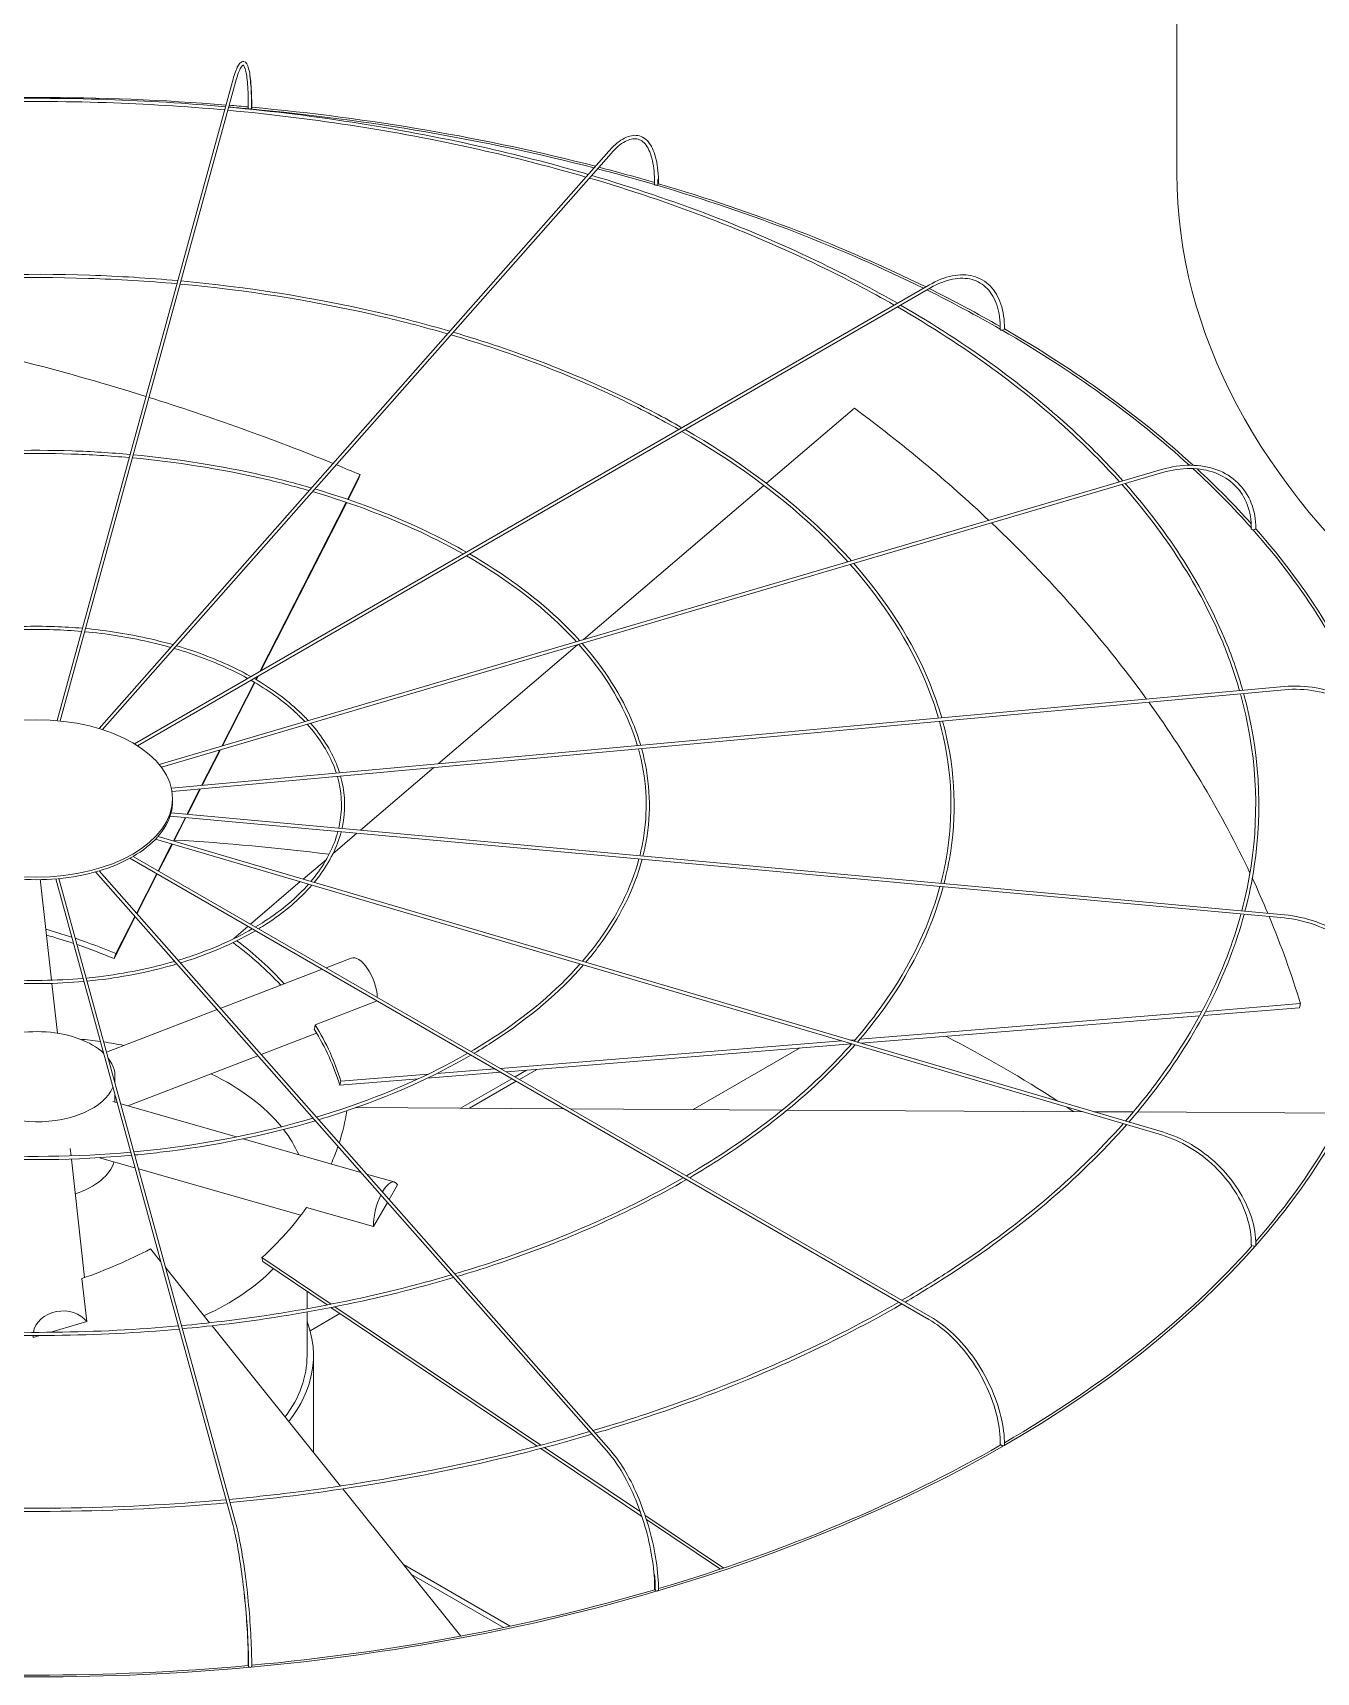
# Model space of a CAD drawing. Header units: millimetres. Extents: x -312439 to 477422, y -331570 to 212570.
# Drawn here: x 399688.5 to 399934.5, y 92155.3 to 92469.6 of the extents above; entities that cross this region are included whole.
import ezdxf

# ---------------------------------------------------------------- set-up
doc = ezdxf.new("R2010")
doc.units = ezdxf.units.MM

msp = doc.modelspace()

# ---------------------------------------------------------------- linework, layer by layer
at = {"color": 0, "linetype": 'Continuous', "lineweight": 0, "extrusion": (8.40036e-17, 0.816497, 0.57735)}
for p, q in [((399907.835, 92442.624), (399907.835, 92583.364)), ((399693.152, 92337.708), (399726.774, 92460.266)), ((399727.364, 92460.104), (399693.771, 92337.649)), ((399701.231, 92336.183), (399798.913, 92446.867)), ((399799.372, 92446.462), (399701.872, 92335.984)), ((399707.982, 92333.272), (399860.299, 92421.212)), ((399708.573, 92332.906), (399860.605, 92420.682)), ((399846.009, 92397.609), (399829.15, 92383.205)), ((399904.91, 92385.844), (399712.743, 92329.313)), ((399713.152, 92328.795), (399905.082, 92385.256)), ((399748.86, 92380.129), (399751.279, 92384.869)), ((399750.908, 92383.902), (399748.965, 92380.093)), ((399750.908, 92383.902), (399751.279, 92384.869)), ((399828.674, 92382.798), (399794.079, 92353.24)), ((399732.044, 92347.164), (399748.579, 92379.578)), ((399748.684, 92379.542), (399732.218, 92347.265)), ((399792.939, 92352.267), (399766.19, 92329.412)), ((399724.738, 92332.842), (399730.978, 92345.075)), ((399731.072, 92345.019), (399724.882, 92332.884)), ((399731.257, 92345.621), (399731.533, 92346.162)), ((399731.707, 92346.263), (399731.351, 92345.565)), ((399928.386, 92344.243), (399715.087, 92324.739)), ((399715.202, 92324.134), (399928.442, 92343.633)), ((399720.874, 92325.268), (399724.355, 92332.091)), ((399724.499, 92332.133), (399721.003, 92325.279)), ((399765.383, 92328.723), (399751.299, 92316.689)), ((399715.304, 92322.3), (399715.304, 92322.8)), ((399718.049, 92319.729), (399720.545, 92324.623)), ((399720.674, 92324.634), (399718.166, 92319.718)), ((399715.001, 92320.008), (399928.442, 92300.49)), ((399714.82, 92319.409), (399928.386, 92299.88)), ((399715.457, 92314.65), (399717.749, 92319.142)), ((399717.866, 92319.131), (399715.564, 92314.619)), ((399712.053, 92315.013), (399904.91, 92258.28)), ((399712.513, 92315.516), (399905.082, 92258.867)), ((399712.538, 92308.928), (399715.174, 92314.095)), ((399715.281, 92314.064), (399712.633, 92308.873)), ((399750.648, 92316.133), (399746.042, 92312.198)), ((399707.132, 92311.342), (399860.299, 92222.911)), ((399707.751, 92311.692), (399860.605, 92223.442)), ((399744.78, 92311.119), (399740.344, 92307.329)), ((399692.891, 92307.369), (399726.774, 92183.857)), ((399693.51, 92307.425), (399727.364, 92184.019)), ((399798.913, 92197.256), (399700.545, 92308.718)), ((399701.196, 92308.907), (399799.372, 92197.662)), ((399708.377, 92300.77), (399712.26, 92308.382)), ((399712.355, 92308.327), (399708.455, 92300.682)), ((399689.991, 92306.786), (399692.085, 92287.953)), ((399739.788, 92306.854), (399730.248, 92298.703)), ((399708.155, 92300.095), (399704.073, 92292.092)), ((399704.443, 92293.059), (399708.077, 92300.183)), ((399729.754, 92298.281), (399727.05, 92295.971)), ((399727.036, 92295.918), (399727.05, 92295.971)), ((399704.073, 92292.092), (399704.443, 92293.059)), ((399749.511, 92292.194), (399744.717, 92290.35)), ((399743.982, 92290.067), (399724.452, 92282.555)), ((399692.153, 92287.342), (399693.214, 92277.797)), ((399723.842, 92282.32), (399702.635, 92274.163)), ((399742.616, 92279.418), (399754.505, 92283.991)), ((399847.053, 92276.624), (399912.614, 92281.927)), ((399931.324, 92282.682), (399912.915, 92281.193)), ((399913.338, 92281.986), (399931.529, 92283.457)), ((399931.324, 92282.682), (399931.529, 92283.457)), ((399912.186, 92281.134), (399847.244, 92275.882)), ((399742.914, 92277.812), (399732.256, 92273.712)), ((399778.143, 92271.051), (399843.521, 92276.339)), ((399845.475, 92275.739), (399779.295, 92270.386)), ((399845.223, 92276.476), (399846.187, 92276.554)), ((399731.646, 92273.477), (399706.697, 92263.88)), ((399835.515, 92274.933), (399815.134, 92263.166)), ((399704.262, 92269.453), (399704.262, 92268.234)), ((399747.572, 92268.578), (399764.287, 92269.93)), ((399778.221, 92270.299), (399764.09, 92269.156)), ((399765.951, 92270.065), (399777.069, 92270.964)), ((399783.139, 92270.697), (399780.948, 92269.432)), ((399781.814, 92268.932), (399785.153, 92270.86)), ((399762.353, 92269.016), (399747.366, 92267.803)), ((399747.366, 92267.803), (399747.572, 92268.578)), ((399780.335, 92269.078), (399770.525, 92263.414)), ((399772.241, 92263.405), (399781.201, 92268.578)), ((399704.661, 92264.462), (399703.871, 92264.688)), ((399704.262, 92265.919), (399704.262, 92264.576)), ((399727.569, 92257.918), (399705.35, 92264.265)), ((399790.337, 92263.304), (399750.44, 92263.526)), ((399832.196, 92263.071), (399791.574, 92263.297)), ((399889.709, 92262.751), (399833.156, 92263.066)), ((399899.481, 92262.697), (399891.921, 92262.739)), ((399937.942, 92262.483), (399900.277, 92262.692)), ((399751.381, 92251.115), (399728.846, 92257.553)), ((399695.828, 92254.288), (399695.672, 92255.692)), ((399698.424, 92230.943), (399695.896, 92253.678)), ((399708.084, 92251.987), (399701.288, 92253.928)), ((399739.894, 92242.899), (399708.773, 92251.79)), ((399757.802, 92249.281), (399752.474, 92250.803)), ((399758.397, 92248.718), (399756.793, 92245.908)), ((399753.841, 92240.735), (399740.99, 92244.406)), ((399756.473, 92245.346), (399753.841, 92240.735)), ((399713.021, 92233.988), (399711.065, 92236.427)), ((399732.579, 92234.012), (399732.414, 92234.773)), ((399732.414, 92234.773), (399745.698, 92225.846)), ((399722.411, 92222.281), (399713.987, 92232.784)), ((399744.948, 92225.7), (399732.579, 92234.012)), ((399698.831, 92222.5), (399697.912, 92230.761)), ((399741.086, 92224.981), (399741.086, 92228.296)), ((399746.416, 92225.364), (399785.918, 92198.818)), ((399691.967, 92220.46), (399698.831, 92222.5)), ((399741.086, 92216.011), (399741.086, 92224.359)), ((399747.394, 92224.056), (399741.671, 92220.752)), ((399785.221, 92198.636), (399745.668, 92225.216)), ((399688.535, 92219.835), (399688.578, 92219.452)), ((399688.578, 92219.452), (399689.866, 92219.835)), ((399747.504, 92190.992), (399722.864, 92221.715)), ((399742.311, 92197.467), (399742.311, 92216.011)), ((399805.266, 92185.166), (399785.899, 92198.18)), ((399786.595, 92198.363), (399804.977, 92186.01)), ((399770.576, 92162.224), (399747.947, 92190.439)), ((399805.865, 92185.414), (399820.956, 92175.272)), ((399820.311, 92175.056), (399806.139, 92184.579)), ((399780.024, 92164.123), (399759.592, 92175.919)), ((399761.086, 92174.057), (399778.757, 92163.855))]:
    msp.add_line(p, q, dxfattribs=at)
at = {"color": 0, "linetype": 'Continuous', "lineweight": 0}
for centre, major_axis, ratio, start_param, end_param in [((399689.286, 92305.789), (-262.225, 0), 0.5773503, 4.5737285, 4.8518651), ((399689.286, 92305.789), (-261.613, 0), 0.5773503, 4.556469, 4.5713736), ((399689.286, 92305.789), (-262.225, 0), 0.5773503, 4.5571855, 4.5713361), ((399730.127, 92455.121), (0.306, -0.001), 0.5647458, 3.1415927, 4.5569919), ((399730.127, 92455.121), (0.306, -0.001), 0.5647458, 4.5569919, 6.1277883), ((399689.286, 92305.789), (-261.613, 0), 0.5773503, 4.2918428, 4.5551023), ((399730.175, 92455.296), (0.306, 0), 0.5773503, 5.7174869, 6.2831853), ((399689.286, 92305.789), (-262.225, 0), 0.5773503, 4.2917243, 4.5546375), ((399689.286, 92305.789), (-261.613, 0), 0.5773503, 4.242585, 4.2890574), ((399689.286, 92305.789), (-262.225, 0), 0.5773503, 4.2438111, 4.2889455), ((400170.06, 92442.624), (262.225, 0), 0.5773503, 3.1415927, 5.4977871), ((399808.017, 92440.51), (0.306, -0.003), 0.5659728, 3.1415927, 4.2460434), ((399808.017, 92440.51), (0.306, -0.003), 0.5659728, 4.2460434, 5.8168397), ((399689.286, 92305.789), (-261.613, 0), 0.5773503, 4.0051997, 4.2408431), ((399808.156, 92440.667), (0.306, 0), 0.5773503, 5.290332, 6.2831853), ((399689.286, 92305.789), (-262.225, 0), 0.5773503, 4.0050166, 4.2406095), ((399689.286, 92305.789), (-261.613, 0), 0.5773503, 3.9286416, 4.0018792), ((399689.286, 92305.789), (-262.225, 0), 0.5773503, 3.9309746, 4.001704), ((399689.656, 92264.073), (-236.033, 90.421), 0.5343599, 4.8289255, 5.0170065), ((399874.274, 92412.717), (0.306, -0.004), 0.5683066, 3.1415927, 3.9346429), ((399874.274, 92412.717), (0.306, -0.004), 0.5683066, 3.9346429, 5.5054392), ((399689.286, 92305.789), (-261.613, 0), 0.5773503, 3.7066773, 3.9265771), ((399874.491, 92412.842), (-0.306, 0), 0.5773503, 1.8326303, 3.1415927), ((399689.286, 92305.789), (-262.225, 0), 0.5773503, 3.705131, 3.9265633), ((399689.656, 92264.073), (-236.033, 90.421), 0.5343599, 4.6778989, 4.8264893), ((399689.492, 92263.88), (244.29, -64.884), 0.7560981, 0.9482496, 1.0897919), ((399689.656, 92264.073), (-236.033, 90.421), 0.5343599, 4.655659, 4.6753292), ((399689.286, 92305.789), (-261.613, 0), 0.5773503, 3.6151503, 3.7017035), ((399689.286, 92305.789), (-262.225, 0), 0.5773503, 3.6198551, 3.6998544), ((399689.492, 92263.88), (244.29, -64.884), 0.7560981, 0.7473423, 0.9452164), ((399922.413, 92374.463), (-0.306, 0.005), 0.5715189, 0, 0.4809344), ((399922.413, 92374.463), (-0.306, 0.005), 0.5715189, 0.4809344, 2.0517307), ((399689.286, 92305.789), (-261.613, 0), 0.5773503, 3.3623861, 3.6122993), ((399922.686, 92374.544), (-0.306, 0), 0.5773503, 1.5184711, 3.1415927), ((399689.286, 92305.789), (-262.225, 0), 0.5773503, 3.3525846, 3.6125039), ((399689.492, 92263.88), (244.29, -64.884), 0.7560981, 0.5676523, 0.7441319), ((399689.178, 92322.3), (-26.126, 0), 0.5773503, 2.6739221, 2.9809447), ((399689.178, 92322.3), (-26.126, 0), 0.5773503, 2.9880814, 3.1415927), ((399689.178, 92322.3), (-26.126, 0), 0.5773503, 2.3597628, 2.6667854), ((399689.286, 92164.549), (-261.613, 0), 0.5773503, 4.4965959, 4.611374), ((399689.178, 92322.3), (-26.126, 0), 0.5773503, 2.0456036, 2.3526262), ((399689.178, 92322.3), (-26.126, 0), 0.5773503, 1.417285, 1.7243076), ((399684.497, 92306.175), (-5.494, -0.611), 0.8148193, 3.1415927, 3.239858), ((399689.178, 92322.3), (-26.126, 0), 0.5773503, 1.7314443, 2.0384669), ((399689.492, 92263.88), (244.29, -64.884), 0.7560981, 0.5274276, 0.562586), ((399689.656, 92264.073), (56.639, -21.698), 0.5343599, 1.6636456, 1.7494756), ((399689.492, 92263.88), (244.29, -64.884), 0.7560981, 0.4379774, 0.5241031), ((399689.286, 92263.106), (-56.639, 21.698), 0.5343599, 4.7930664, 4.8825345), ((399689.656, 92264.073), (56.639, -21.698), 0.5343599, 1.5140664, 1.6514841), ((399689.286, 92263.106), (-56.639, 21.698), 0.5343599, 4.655659, 4.78086), ((399689.286, 92263.106), (58.621, -15.57), 0.7560981, 0.8715668, 1.0888975), ((399689.492, 92263.88), (58.621, -15.57), 0.7560981, 1.0889957, 1.0897919), ((399689.492, 92263.88), (58.621, -15.57), 0.7560981, 0.8588781, 1.0770864), ((399751.495, 92287.035), (-1.984, 5.159), 0.4527097, 4.0715694, 6.2831853), ((399689.286, 92305.789), (-261.613, 0), 0.5773503, 2.6753447, 2.9836943), ((399689.286, 92305.789), (-262.225, 0), 0.5773503, 2.6707914, 2.9843582), ((399689.492, 92263.88), (58.621, -15.57), 0.7560981, 0.4379774, 0.6748983), ((399689.286, 92269.453), (-14.976, 0), 0.5773503, 3.6916997, 5.4977871), ((399689.286, 92247.141), (-51.8, 0), 0.5773503, 4.4755897, 4.5522282), ((399689.286, 92247.141), (-51.8, 0), 0.5773503, 4.3841689, 4.46244), ((399689.286, 92263.106), (58.621, -15.57), 0.7560981, 0.4379774, 0.6726233), ((399689.286, 92164.549), (-261.613, 0), 0.5773503, 3.867145, 3.9833748), ((399689.286, 92269.453), (-14.976, 0), 0.5773503, 3.0357663, 3.5615783), ((399689.286, 92247.141), (-51.8, 0), 0.5773503, 3.5810046, 4.0125195), ((399689.286, 92269.453), (-14.976, 0), 0.5773503, 0.1968015, 2.9056449), ((399689.286, 92164.549), (-261.613, 0), 0.5773503, 3.8494737, 3.8569689), ((399689.121, 92263.867), (59.282, 12.821), 0.7719474, 5.8595474, 5.99043), ((399689.286, 92247.141), (-51.8, 0), 0.5773503, 3.3906549, 3.5616615), ((399689.121, 92263.867), (59.282, 12.821), 0.7719474, 5.7736505, 5.8452628), ((399689.286, 92254.546), (-14.976, 0), 0.5773503, 2.0838772, 2.9778132), ((399756.284, 92243.966), (1.518, 5.315), 0.3621096, 5.9116388, 7.2697762), ((399689.121, 92263.867), (59.282, 12.821), 0.7719474, 5.3512156, 5.5881365), ((399756.284, 92243.966), (1.518, 5.315), 0.3621096, 1.1204156, 2.3231422), ((399688.915, 92264.045), (-56.425, -22.248), 0.5660586, 1.5074553, 1.7443762), ((399689.286, 92305.789), (-262.225, 0), 0.5773503, 2.0421116, 2.6702774), ((399689.286, 92305.789), (-261.613, 0), 0.5773503, 2.358999, 2.669365), ((399922.413, 92237.24), (-0.306, 0.005), 0.5830421, 0, 1.1094484), ((399922.686, 92237.159), (-0.306, 0), 0.5773503, 0.5759933, 3.1415927), ((399689.286, 92247.141), (-51.8, 0), 0.5773503, 2.2375498, 2.6358707), ((399694.075, 92220.037), (5.494, 0.611), 0.8148193, 0.440938, 2.9148909), ((399689.286, 92216.011), (-53.025, 0), 0.5773503, 2.7158894, 3.3569527), ((399694.075, 92220.037), (5.494, 0.611), 0.8148193, 3.0505707, 3.1356266), ((399689.286, 92216.011), (51.8, 0), 0.5773503, 5.8780508, 6.2831853), ((399689.286, 92305.789), (-261.613, 0), 0.5773503, 2.0437737, 2.355024), ((399874.274, 92198.986), (-0.306, 0.004), 0.5862544, 0, 0.7932918), ((399874.491, 92198.861), (-0.306, 0), 0.5773503, 0.261834, 3.1415927), ((399689.286, 92305.789), (-262.225, 0), 0.5773503, 1.7280308, 2.0415976), ((399689.286, 92305.789), (-261.613, 0), 0.5773503, 1.7289191, 2.0406845), ((399808.017, 92171.193), (-0.306, 0.003), 0.5885883, 0, 0.4763277), ((399808.156, 92171.036), (-0.306, 0), 0.5773503, 0, 3.1415927), ((399689.286, 92165.049), (262.225, 0), 0.5773503, 3.1415927, 5.4977871), ((399689.286, 92165.049), (262.225, 0), 0.5773503, 5.4977871, 6.2831853), ((399689.286, 92305.789), (-262.225, 0), 0.5773503, 1.4139544, 1.727034), ((399689.286, 92305.789), (-261.613, 0), 0.5773503, 1.41439, 1.726367), ((399730.127, 92156.582), (-0.306, 0.001), 0.5898153, 0, 0.1588369), ((399730.175, 92156.407), (-0.306, 0), 0.5773503, 0, 3.1415927)]:
    msp.add_ellipse(centre, major_axis=major_axis, ratio=ratio, start_param=start_param, end_param=end_param, dxfattribs=at)
msp.add_ellipse((399689.178, 92322.8), major_axis=(26.126, 0), ratio=0.5773503, dxfattribs=at)
for points, knots in [([(399730.481, 92455.296), (399730.481, 92457), (399730.429, 92458.516), (399730.226, 92461.035), (399730.077, 92462.034), (399729.675, 92463.456), (399729.45, 92463.972), (399728.665, 92464.087), (399728.416, 92463.939), (399727.865, 92463.354), (399727.557, 92462.699), (399727.078, 92461.318), (399726.926, 92460.82), (399726.774, 92460.266)], [4.712389, 4.712389, 4.712389, 4.712389, 5.0265482, 5.0265482, 5.3407075, 5.3407075, 5.6548668, 5.6548668, 5.8236028, 5.8236028, 6.1377621, 6.1377621, 6.2831853, 6.2831853, 6.2831853, 6.2831853]), ([(399727.364, 92460.104), (399727.682, 92461.264), (399728.002, 92462.156), (399728.558, 92463.237), (399728.807, 92463.386), (399728.834, 92463.386), (399729.039, 92463.238), (399729.391, 92462.073), (399729.535, 92461.223), (399729.746, 92458.979), (399729.808, 92457.549), (399729.821, 92455.661), (399729.821, 92455.394), (399729.821, 92455.122)], [0, 0, 0, 0, 0.3152669, 0.3152669, 0.6094726, 0.6094726, 0.9267406, 0.9267406, 1.2208373, 1.2208373, 1.5356304, 1.5356304, 1.5863402, 1.5863402, 1.5863402, 1.5863402]), ([(399730.099, 92461.432), (399730.108, 92461.371), (399730.117, 92461.31), (399730.269, 92460.223), (399730.363, 92458.919), (399730.426, 92456.682), (399730.435, 92455.921), (399730.433, 92455.121)], [1.10131175, 1.10131175, 1.10131175, 1.10131175, 1.12076762, 1.12076762, 1.43803566, 1.43803566, 1.5863026, 1.5863026, 1.5863026, 1.5863026]), ([(399725.435, 92455.386), (399717.94, 92456.064), (399710.388, 92456.531), (399686.161, 92457.347), (399669.402, 92456.877), (399652.92, 92455.386)], [5.342386, 5.342386, 5.342386, 5.342386, 5.43953692, 5.43953692, 5.65318828, 5.65318828, 5.65318828, 5.65318828]), ([(399725.27, 92454.786), (399717.752, 92455.464), (399710.176, 92455.93), (399686.058, 92456.729), (399669.435, 92456.26), (399653.085, 92454.786)], [5.34285963, 5.34285963, 5.34285963, 5.34285963, 5.44045758, 5.44045758, 5.65271466, 5.65271466, 5.65271466, 5.65271466]), ([(399794.55, 92441.923), (399788.272, 92443.752), (399781.851, 92445.418), (399759.401, 92450.552), (399742.794, 92453.178), (399725.89, 92454.729)], [5.03043397, 5.03043397, 5.03043397, 5.03043397, 5.12064091, 5.12064091, 5.34017784, 5.34017784, 5.34017784, 5.34017784]), ([(399794.997, 92442.43), (399788.709, 92444.268), (399782.278, 92445.942), (399759.739, 92451.116), (399743.046, 92453.765), (399726.054, 92455.329)], [5.02911205, 5.02911205, 5.02911205, 5.02911205, 5.11935362, 5.11935362, 5.33970837, 5.33970837, 5.33970837, 5.33970837]), ([(399808.462, 92440.667), (399808.462, 92442.383), (399808.312, 92443.932), (399807.715, 92446.558), (399807.27, 92447.636), (399806.09, 92449.22), (399805.341, 92449.726), (399803.7, 92450.011), (399802.841, 92449.838), (399801.028, 92448.917), (399800.063, 92448.131), (399799.039, 92447.009), (399798.976, 92446.939), (399798.913, 92446.867)], [4.712389, 4.712389, 4.712389, 4.712389, 5.0265482, 5.0265482, 5.3407075, 5.3407075, 5.6548668, 5.6548668, 5.9484515, 5.9484515, 6.2626108, 6.2626108, 6.2831853, 6.2831853, 6.2831853, 6.2831853]), ([(399799.372, 92446.462), (399800.286, 92447.498), (399801.194, 92448.264), (399802.877, 92449.185), (399803.643, 92449.342), (399804.985, 92449.107), (399805.582, 92448.713), (399806.609, 92447.314), (399807.025, 92446.309), (399807.577, 92443.806), (399807.717, 92442.316), (399807.711, 92440.609), (399807.711, 92440.561), (399807.711, 92440.513)], [0, 0, 0, 0, 0.3146448, 0.3146448, 0.6289116, 0.6289116, 0.9461796, 0.9461796, 1.2634477, 1.2634477, 1.5772832, 1.5772832, 1.5863402, 1.5863402, 1.5863402, 1.5863402]), ([(399854.264, 92417.728), (399849.65, 92420.373), (399844.845, 92422.907), (399826.296, 92431.903), (399811.429, 92437.591), (399795.646, 92442.24)], [4.71590946, 4.71590946, 4.71590946, 4.71590946, 4.79913358, 4.79913358, 5.02600568, 5.02600568, 5.02600568, 5.02600568]), ([(399853.65, 92417.374), (399849.047, 92420.002), (399844.255, 92422.521), (399825.757, 92431.461), (399810.934, 92437.113), (399795.199, 92441.733)], [4.71777189, 4.71777189, 4.71777189, 4.71777189, 4.80086127, 4.80086127, 5.02732174, 5.02732174, 5.02732174, 5.02732174]), ([(399808.314, 92441.522), (399808.319, 92441.318), (399808.323, 92441.111), (399808.324, 92440.772), (399808.324, 92440.641), (399808.323, 92440.509)], [7.805980691, 7.805980691, 7.805980691, 7.805980691, 7.845140151, 7.845140151, 7.869416781, 7.869416781, 7.869416781, 7.869416781]), ([(399716.292, 92422.058), (399710.708, 92422.561), (399705.083, 92422.909), (399686.965, 92423.52), (399674.411, 92423.171), (399662.063, 92422.058)], [5.34296141, 5.34296141, 5.34296141, 5.34296141, 5.43938168, 5.43938168, 5.65261288, 5.65261288, 5.65261288, 5.65261288]), ([(399874.797, 92412.842), (399874.797, 92414.567), (399874.561, 92416.163), (399873.627, 92418.942), (399872.929, 92420.125), (399871.13, 92421.946), (399870.031, 92422.582), (399867.564, 92423.233), (399866.197, 92423.25), (399863.332, 92422.681), (399861.833, 92422.093), (399860.325, 92421.228), (399860.312, 92421.22), (399860.299, 92421.212)], [3.1415927, 3.1415927, 3.1415927, 3.1415927, 3.4557519, 3.4557519, 3.7699112, 3.7699112, 4.0826965, 4.0826965, 4.3954482, 4.3954482, 4.7096075, 4.7096075, 4.712389, 4.712389, 4.712389, 4.712389]), ([(399716.127, 92421.458), (399710.52, 92421.961), (399704.871, 92422.307), (399686.862, 92422.902), (399674.444, 92422.554), (399662.228, 92421.458)], [5.34359392, 5.34359392, 5.34359392, 5.34359392, 5.44060854, 5.44060854, 5.65198037, 5.65198037, 5.65198037, 5.65198037]), ([(399768.017, 92411.858), (399763.363, 92413.209), (399758.605, 92414.441), (399741.844, 92418.272), (399729.407, 92420.239), (399716.747, 92421.401)], [5.03177949, 5.03177949, 5.03177949, 5.03177949, 5.12085286, 5.12085286, 5.34001919, 5.34001919, 5.34001919, 5.34001919]), ([(399768.464, 92412.366), (399763.801, 92413.726), (399759.033, 92414.966), (399742.182, 92418.836), (399729.659, 92420.826), (399716.911, 92422.001)], [5.03001504, 5.03001504, 5.03001504, 5.03001504, 5.11913743, 5.11913743, 5.33939405, 5.33939405, 5.33939405, 5.33939405]), ([(399860.605, 92420.682), (399862.043, 92421.512), (399863.474, 92422.072), (399866.174, 92422.608), (399867.441, 92422.583), (399869.692, 92421.969), (399870.678, 92421.382), (399872.301, 92419.688), (399872.937, 92418.58), (399873.782, 92415.932), (399873.99, 92414.395), (399873.968, 92412.721)], [1.5707963, 1.5707963, 1.5707963, 1.5707963, 1.8880644, 1.8880644, 2.2053324, 2.2053324, 2.5226004, 2.5226004, 2.8398685, 2.8398685, 3.1571365, 3.1571365, 3.1571365, 3.1571365]), ([(399896.842, 92383.471), (399894.105, 92386.524), (399891.166, 92389.517), (399878.485, 92401.352), (399867.127, 92409.62), (399854.265, 92417.021)], [4.40451603, 4.40451603, 4.40451603, 4.40451603, 4.48100319, 4.48100319, 4.71406654, 4.71406654, 4.71406654, 4.71406654]), ([(399897.492, 92383.662), (399894.76, 92386.724), (399891.826, 92389.725), (399879.136, 92401.621), (399867.76, 92409.934), (399854.877, 92417.375)], [4.40270972, 4.40270972, 4.40270972, 4.40270972, 4.47899466, 4.47899466, 4.71221436, 4.71221436, 4.71221436, 4.71221436]), ([(399812.326, 92393.515), (399808.934, 92395.446), (399805.404, 92397.296), (399791.596, 92403.966), (399780.473, 92408.204), (399768.666, 92411.669)], [4.7196458, 4.7196458, 4.7196458, 4.7196458, 4.80114658, 4.80114658, 5.02763075, 5.02763075, 5.02763075, 5.02763075]), ([(399812.94, 92393.87), (399809.536, 92395.817), (399805.994, 92397.683), (399792.134, 92404.408), (399780.968, 92408.682), (399769.113, 92412.175)], [4.71715813, 4.71715813, 4.71715813, 4.71715813, 4.79884427, 4.79884427, 5.02587671, 5.02587671, 5.02587671, 5.02587671]), ([(399844.775, 92368.154), (399842.764, 92370.385), (399840.609, 92372.573), (399831.143, 92381.401), (399822.608, 92387.608), (399812.941, 92393.163)], [4.40671458, 4.40671458, 4.40671458, 4.40671458, 4.48133637, 4.48133637, 4.71470569, 4.71470569, 4.71470569, 4.71470569]), ([(399845.426, 92368.345), (399843.419, 92370.585), (399841.269, 92372.781), (399831.794, 92381.671), (399823.241, 92387.923), (399813.554, 92393.517)], [4.40429576, 4.40429576, 4.40429576, 4.40429576, 4.47865981, 4.47865981, 4.7122362, 4.7122362, 4.7122362, 4.7122362]), ([(399707.152, 92388.741), (399703.479, 92389.07), (399699.778, 92389.297), (399687.768, 92389.705), (399679.418, 92389.476), (399671.203, 92388.741)], [5.34408303, 5.34408303, 5.34408303, 5.34408303, 5.43906993, 5.43906993, 5.65149126, 5.65149126, 5.65149126, 5.65149126]), ([(399706.987, 92388.141), (399703.29, 92388.469), (399699.566, 92388.696), (399687.666, 92389.087), (399679.451, 92388.859), (399671.368, 92388.141)], [5.34503474, 5.34503474, 5.34503474, 5.34503474, 5.44090812, 5.44090812, 5.65053954, 5.65053954, 5.65053954, 5.65053954]), ([(399741.939, 92382.31), (399738.898, 92383.193), (399735.79, 92384), (399724.626, 92386.567), (399716.274, 92387.897), (399707.772, 92388.685)], [5.03173968, 5.03173968, 5.03173968, 5.03173968, 5.11870396, 5.11870396, 5.33874043, 5.33874043, 5.33874043, 5.33874043]), ([(399741.491, 92381.802), (399738.46, 92382.676), (399735.363, 92383.475), (399724.289, 92386.003), (399716.022, 92387.31), (399707.607, 92388.085)], [5.03439168, 5.03439168, 5.03439168, 5.03439168, 5.12127422, 5.12127422, 5.3396756, 5.3396756, 5.3396756, 5.3396756]), ([(399922.992, 92374.544), (399922.992, 92376.276), (399922.692, 92377.926), (399921.517, 92380.896), (399920.64, 92382.215), (399918.4, 92384.382), (399917.036, 92385.229), (399913.965, 92386.371), (399912.258, 92386.665), (399908.669, 92386.677), (399906.788, 92386.396), (399904.91, 92385.844)], [4.712389, 4.712389, 4.712389, 4.712389, 5.0265482, 5.0265482, 5.3407075, 5.3407075, 5.6548668, 5.6548668, 5.969026, 5.969026, 6.2831853, 6.2831853, 6.2831853, 6.2831853]), ([(399905.082, 92385.256), (399906.898, 92385.791), (399908.711, 92386.057), (399912.145, 92386.034), (399913.767, 92385.744), (399916.659, 92384.644), (399917.93, 92383.835), (399920.005, 92381.776), (399920.809, 92380.528), (399921.874, 92377.704), (399922.135, 92376.13), (399922.106, 92374.469)], [6.2831853, 6.2831853, 6.2831853, 6.2831853, 6.6004533, 6.6004533, 6.9177214, 6.9177214, 7.2349894, 7.2349894, 7.5522575, 7.5522575, 7.8695255, 7.8695255, 7.8695255, 7.8695255]), ([(399919.843, 92343.462), (399918.956, 92346.571), (399917.879, 92349.662), (399912.301, 92363.198), (399905.8, 92373.375), (399897.293, 92382.965)], [4.09036759, 4.09036759, 4.09036759, 4.09036759, 4.16055829, 4.16055829, 4.40029723, 4.40029723, 4.40029723, 4.40029723]), ([(399920.464, 92343.519), (399919.578, 92346.638), (399918.503, 92349.738), (399912.931, 92363.329), (399906.435, 92373.539), (399897.942, 92383.156)], [4.08953528, 4.08953528, 4.08953528, 4.08953528, 4.15944113, 4.15944113, 4.39851052, 4.39851052, 4.39851052, 4.39851052]), ([(399771.011, 92369.662), (399768.826, 92370.896), (399766.557, 92372.081), (399757.437, 92376.481), (399750.017, 92379.305), (399742.141, 92381.613)], [4.72327264, 4.72327264, 4.72327264, 4.72327264, 4.80171455, 4.80171455, 5.02817129, 5.02817129, 5.02817129, 5.02817129]), ([(399771.626, 92370.017), (399769.429, 92371.268), (399767.147, 92372.468), (399757.976, 92376.924), (399750.512, 92379.783), (399742.589, 92382.12)], [4.71952861, 4.71952861, 4.71952861, 4.71952861, 4.7982649, 4.7982649, 5.02554265, 5.02554265, 5.02554265, 5.02554265]), ([(399792.714, 92352.839), (399791.428, 92354.251), (399790.055, 92355.637), (399783.803, 92361.459), (399778.094, 92365.604), (399771.628, 92369.311)], [4.41096312, 4.41096312, 4.41096312, 4.41096312, 4.4820009, 4.4820009, 4.71586354, 4.71586354, 4.71586354, 4.71586354]), ([(399793.367, 92353.031), (399792.085, 92354.452), (399790.716, 92355.846), (399784.454, 92361.729), (399778.728, 92365.918), (399772.241, 92369.665)], [4.40730528, 4.40730528, 4.40730528, 4.40730528, 4.47799052, 4.47799052, 4.71216027, 4.71216027, 4.71216027, 4.71216027]), ([(399862.132, 92338.185), (399861.478, 92340.446), (399860.689, 92342.695), (399856.524, 92352.795), (399851.631, 92360.442), (399845.227, 92367.648)], [4.09258463, 4.09258463, 4.09258463, 4.09258463, 4.16074385, 4.16074385, 4.40108815, 4.40108815, 4.40108815, 4.40108815]), ([(399862.753, 92338.242), (399862.1, 92340.514), (399861.314, 92342.772), (399857.154, 92352.925), (399852.267, 92360.606), (399845.876, 92367.839)], [4.09145544, 4.09145544, 4.09145544, 4.09145544, 4.15925512, 4.15925512, 4.39870409, 4.39870409, 4.39870409, 4.39870409]), ([(399698.012, 92355.424), (399696.249, 92355.578), (399694.474, 92355.686), (399688.573, 92355.89), (399684.425, 92355.781), (399680.343, 92355.424)], [5.34742678, 5.34742678, 5.34742678, 5.34742678, 5.43812478, 5.43812478, 5.64814751, 5.64814751, 5.64814751, 5.64814751]), ([(399697.847, 92354.823), (399696.061, 92354.978), (399694.262, 92355.084), (399688.47, 92355.272), (399684.458, 92355.164), (399680.508, 92354.823)], [5.34934775, 5.34934775, 5.34934775, 5.34934775, 5.44178794, 5.44178794, 5.64622654, 5.64622654, 5.64622654, 5.64622654]), ([(399714.965, 92351.745), (399713.557, 92352.143), (399712.121, 92352.509), (399706.734, 92353.734), (399702.637, 92354.381), (399698.467, 92354.768)], [5.04221465, 5.04221465, 5.04221465, 5.04221465, 5.12251796, 5.12251796, 5.33864709, 5.33864709, 5.33864709, 5.33864709]), ([(399715.414, 92352.254), (399713.995, 92352.66), (399712.548, 92353.034), (399707.071, 92354.298), (399702.89, 92354.968), (399698.632, 92355.368)], [5.03687901, 5.03687901, 5.03687901, 5.03687901, 5.11739529, 5.11739529, 5.33679188, 5.33679188, 5.33679188, 5.33679188]), ([(399729.693, 92345.807), (399728.718, 92346.346), (399727.71, 92346.866), (399723.279, 92348.996), (399719.562, 92350.406), (399715.617, 92351.557)], [4.73414686, 4.73414686, 4.73414686, 4.73414686, 4.80339703, 4.80339703, 5.02979007, 5.02979007, 5.02979007, 5.02979007]), ([(399730.311, 92346.164), (399729.323, 92346.718), (399728.301, 92347.253), (399723.817, 92349.439), (399720.057, 92350.884), (399716.064, 92352.064)], [4.72658474, 4.72658474, 4.72658474, 4.72658474, 4.79652126, 4.79652126, 5.0245472, 5.0245472, 5.0245472, 5.0245472]), ([(399804.423, 92332.908), (399804.001, 92334.326), (399803.501, 92335.737), (399800.749, 92342.4), (399797.467, 92347.515), (399793.169, 92352.334)], [4.09685918, 4.09685918, 4.09685918, 4.09685918, 4.16111414, 4.16111414, 4.40251946, 4.40251946, 4.40251946, 4.40251946]), ([(399805.045, 92332.965), (399804.625, 92334.393), (399804.126, 92335.814), (399801.379, 92342.53), (399798.103, 92347.679), (399793.818, 92352.525)], [4.09510983, 4.09510983, 4.09510983, 4.09510983, 4.15888353, 4.15888353, 4.39893942, 4.39893942, 4.39893942, 4.39893942]), ([(399740.648, 92337.522), (399740.09, 92338.116), (399739.501, 92338.701), (399736.463, 92341.518), (399733.581, 92343.599), (399730.314, 92345.459)], [4.42373247, 4.42373247, 4.42373247, 4.42373247, 4.48397953, 4.48397953, 4.71933502, 4.71933502, 4.71933502, 4.71933502]), ([(399741.305, 92337.716), (399740.75, 92338.318), (399740.163, 92338.91), (399737.114, 92341.788), (399734.214, 92343.913), (399730.928, 92345.813)], [4.41624247, 4.41624247, 4.41624247, 4.41624247, 4.47598634, 4.47598634, 4.71193426, 4.71193426, 4.71193426, 4.71193426]), ([(399920.275, 92301.237), (399921.031, 92304.093), (399921.627, 92306.963), (399923.728, 92320.841), (399923.039, 92331.957), (399920.012, 92342.863)], [3.77541609, 3.77541609, 3.77541609, 3.77541609, 3.83978539, 3.83978539, 4.08585643, 4.08585643, 4.08585643, 4.08585643]), ([(399920.894, 92301.18), (399921.647, 92304.043), (399922.242, 92306.92), (399924.339, 92320.836), (399923.65, 92331.987), (399920.632, 92342.919)], [3.77616248, 3.77616248, 3.77616248, 3.77616248, 3.84020832, 3.84020832, 4.08505688, 4.08505688, 4.08505688, 4.08505688]), ([(399948.329, 92329.521), (399948.329, 92331.258), (399947.996, 92332.965), (399946.697, 92336.151), (399945.732, 92337.629), (399943.267, 92340.208), (399941.769, 92341.309), (399938.389, 92343.03), (399936.508, 92343.65), (399932.546, 92344.352), (399930.466, 92344.433), (399928.386, 92344.243)], [4.712389, 4.712389, 4.712389, 4.712389, 5.0265482, 5.0265482, 5.3407075, 5.3407075, 5.6548668, 5.6548668, 5.969026, 5.969026, 6.2831853, 6.2831853, 6.2831853, 6.2831853]), ([(399928.442, 92343.633), (399930.458, 92343.818), (399932.472, 92343.735), (399936.296, 92343.047), (399938.104, 92342.441), (399941.335, 92340.771), (399942.757, 92339.706), (399945.076, 92337.227), (399945.973, 92335.813), (399947.158, 92332.775), (399947.446, 92331.151), (399947.415, 92329.499)], [0, 0, 0, 0, 0.317268, 0.317268, 0.6345361, 0.6345361, 0.9518041, 0.9518041, 1.2690722, 1.2690722, 1.5863402, 1.5863402, 1.5863402, 1.5863402]), ([(399746.707, 92327.63), (399746.523, 92328.205), (399746.312, 92328.778), (399744.973, 92332.004), (399743.303, 92334.587), (399741.11, 92337.02)], [4.10975269, 4.10975269, 4.10975269, 4.10975269, 4.16221832, 4.16221832, 4.40682155, 4.40682155, 4.40682155, 4.40682155]), ([(399747.331, 92327.687), (399747.148, 92328.273), (399746.938, 92328.855), (399745.604, 92332.134), (399743.939, 92334.752), (399741.761, 92337.211)], [4.10592526, 4.10592526, 4.10592526, 4.10592526, 4.15777238, 4.15777238, 4.39963811, 4.39963811, 4.39963811, 4.39963811]), ([(399862.57, 92306.514), (399863.112, 92308.587), (399863.541, 92310.671), (399865.111, 92321.03), (399864.588, 92329.387), (399862.303, 92337.585)], [3.77736844, 3.77736844, 3.77736844, 3.77736844, 3.83971259, 3.83971259, 4.08656564, 4.08656564, 4.08656564, 4.08656564]), ([(399863.189, 92306.457), (399863.728, 92308.538), (399864.156, 92310.628), (399865.722, 92321.025), (399865.2, 92329.417), (399862.922, 92337.642)], [3.77834287, 3.77834287, 3.77834287, 3.77834287, 3.84027623, 3.84027623, 4.08549455, 4.08549455, 4.08549455, 4.08549455]), ([(399804.862, 92311.791), (399805.191, 92313.086), (399805.455, 92314.386), (399806.494, 92321.226), (399806.138, 92326.82), (399804.596, 92332.309)], [3.78111281, 3.78111281, 3.78111281, 3.78111281, 3.83956511, 3.83956511, 4.08781837, 4.08781837, 4.08781837, 4.08781837]), ([(399805.479, 92311.734), (399805.807, 92313.036), (399806.07, 92314.344), (399807.104, 92321.222), (399806.75, 92326.85), (399805.216, 92332.365)], [3.78251471, 3.78251471, 3.78251471, 3.78251471, 3.8404098, 3.8404098, 4.0861992, 4.0861992, 4.0861992, 4.0861992]), ([(399747.148, 92317.068), (399747.269, 92317.584), (399747.369, 92318.102), (399747.876, 92321.423), (399747.688, 92324.254), (399746.889, 92327.032)], [3.79241111, 3.79241111, 3.79241111, 3.79241111, 3.83910744, 3.83910744, 4.09159713, 4.09159713, 4.09159713, 4.09159713]), ([(399747.764, 92317.012), (399747.884, 92317.535), (399747.984, 92318.06), (399748.486, 92321.418), (399748.3, 92324.284), (399747.509, 92327.088)], [3.79485754, 3.79485754, 3.79485754, 3.79485754, 3.8407928, 3.8407928, 4.08828416, 4.08828416, 4.08828416, 4.08828416]), ([(399741.816, 92306.896), (399742.197, 92307.348), (399742.56, 92307.805), (399744.87, 92310.89), (399746.247, 92313.653), (399746.997, 92316.467)], [3.47410339, 3.47410339, 3.47410339, 3.47410339, 3.51894345, 3.51894345, 3.77424927, 3.77424927, 3.77424927, 3.77424927]), ([(399742.457, 92306.708), (399742.8, 92307.122), (399743.129, 92307.541), (399745.448, 92310.655), (399746.856, 92313.501), (399747.616, 92316.41)], [3.48078418, 3.48078418, 3.48078418, 3.48078418, 3.52099532, 3.52099532, 3.77722211, 3.77722211, 3.77722211, 3.77722211]), ([(399793.878, 92291.581), (399794.824, 92292.677), (399795.718, 92293.789), (399800.45, 92300.118), (399803.192, 92305.601), (399804.704, 92311.19)], [3.46491265, 3.46491265, 3.46491265, 3.46491265, 3.51947788, 3.51947788, 3.77207122, 3.77207122, 3.77207122, 3.77207122]), ([(399794.522, 92291.391), (399795.429, 92292.451), (399796.287, 92293.525), (399801.028, 92299.883), (399803.801, 92305.449), (399805.323, 92311.134)], [3.46836695, 3.46836695, 3.46836695, 3.46836695, 3.52050672, 3.52050672, 3.77360482, 3.77360482, 3.77360482, 3.77360482]), ([(399731.192, 92298.158), (399731.788, 92298.512), (399732.37, 92298.874), (399736.271, 92301.405), (399739.115, 92303.814), (399741.377, 92306.387)], [3.15594616, 3.15594616, 3.15594616, 3.15594616, 3.1998122, 3.1998122, 3.45718678, 3.45718678, 3.45718678, 3.45718678]), ([(399731.799, 92297.808), (399732.304, 92298.112), (399732.799, 92298.422), (399736.744, 92300.983), (399739.692, 92303.498), (399742.024, 92306.196)], [3.16311142, 3.16311142, 3.16311142, 3.16311142, 3.20013863, 3.20013863, 3.46418527, 3.46418527, 3.46418527, 3.46418527]), ([(399845.937, 92276.266), (399847.45, 92278.007), (399848.876, 92279.773), (399856.03, 92289.346), (399860.137, 92297.549), (399862.411, 92305.913)], [3.46185589, 3.46185589, 3.46185589, 3.46185589, 3.51965328, 3.51965328, 3.77134922, 3.77134922, 3.77134922, 3.77134922]), ([(399846.583, 92276.076), (399848.055, 92277.78), (399849.445, 92279.508), (399856.608, 92289.11), (399860.746, 92297.397), (399863.03, 92305.857)], [3.46418406, 3.46418406, 3.46418406, 3.46418406, 3.52033986, 3.52033986, 3.7723822, 3.7723822, 3.7723822, 3.7723822]), ([(399716.328, 92291.76), (399717.068, 92291.984), (399717.8, 92292.216), (399722.925, 92293.928), (399726.991, 92295.73), (399730.584, 92297.802)], [2.837842, 2.837842, 2.837842, 2.837842, 2.88061564, 2.88061564, 3.14113288, 3.14113288, 3.14113288, 3.14113288]), ([(399897.987, 92260.954), (399900.071, 92263.342), (399902.032, 92265.765), (399911.607, 92278.581), (399917.079, 92289.501), (399920.114, 92300.637)], [3.46025293, 3.46025293, 3.46025293, 3.46025293, 3.51974047, 3.51974047, 3.77090484, 3.77090484, 3.77090484, 3.77090484]), ([(399898.634, 92260.764), (399900.677, 92263.115), (399902.601, 92265.501), (399912.185, 92278.346), (399917.687, 92289.349), (399920.733, 92300.58)], [3.4620089, 3.4620089, 3.4620089, 3.4620089, 3.52025567, 3.52025567, 3.77168417, 3.77168417, 3.77168417, 3.77168417]), ([(399928.386, 92299.88), (399930.402, 92299.696), (399932.418, 92299.245), (399936.249, 92297.855), (399938.063, 92296.916), (399941.307, 92294.645), (399942.736, 92293.314), (399945.067, 92290.396), (399945.968, 92288.81), (399947.158, 92285.542), (399947.446, 92283.861), (399947.415, 92282.215)], [6.2831853, 6.2831853, 6.2831853, 6.2831853, 6.6004533, 6.6004533, 6.9177214, 6.9177214, 7.2349894, 7.2349894, 7.5522575, 7.5522575, 7.8695255, 7.8695255, 7.8695255, 7.8695255]), ([(399948.329, 92282.182), (399948.329, 92283.918), (399947.997, 92285.682), (399946.703, 92289.093), (399945.742, 92290.738), (399943.289, 92293.753), (399941.798, 92295.122), (399938.43, 92297.452), (399936.555, 92298.414), (399932.6, 92299.838), (399930.522, 92300.3), (399928.442, 92300.49)], [4.712389, 4.712389, 4.712389, 4.712389, 5.0265482, 5.0265482, 5.3407075, 5.3407075, 5.6548668, 5.6548668, 5.969026, 5.969026, 6.2831853, 6.2831853, 6.2831853, 6.2831853]), ([(399716.773, 92291.256), (399717.405, 92291.449), (399718.032, 92291.649), (399723.239, 92293.382), (399727.47, 92295.269), (399731.195, 92297.449)], [2.84298262, 2.84298262, 2.84298262, 2.84298262, 2.8793398, 2.8793398, 3.14846238, 3.14846238, 3.14846238, 3.14846238]), ([(399698.739, 92288.364), (399699.534, 92288.44), (399700.327, 92288.526), (399706.169, 92289.227), (399711.08, 92290.221), (399715.681, 92291.568)], [2.52003494, 2.52003494, 2.52003494, 2.52003494, 2.56128493, 2.56128493, 2.82541727, 2.82541727, 2.82541727, 2.82541727]), ([(399680.235, 92288.307), (399680.986, 92288.24), (399681.739, 92288.182), (399687.685, 92287.788), (399692.956, 92287.847), (399698.12, 92288.307)], [2.2030547, 2.2030547, 2.2030547, 2.2030547, 2.24193573, 2.24193573, 2.50933428, 2.50933428, 2.50933428, 2.50933428]), ([(399698.904, 92287.765), (399699.618, 92287.834), (399700.329, 92287.91), (399706.276, 92288.615), (399711.368, 92289.65), (399716.128, 92291.061)], [2.52186126, 2.52186126, 2.52186126, 2.52186126, 2.55867334, 2.55867334, 2.83065097, 2.83065097, 2.83065097, 2.83065097]), ([(399772.507, 92274.305), (399773.906, 92275.124), (399775.268, 92275.964), (399783.236, 92281.135), (399788.911, 92285.938), (399793.435, 92291.073)], [3.14877196, 3.14877196, 3.14877196, 3.14877196, 3.19991213, 3.19991213, 3.45646828, 3.45646828, 3.45646828, 3.45646828]), ([(399773.117, 92273.953), (399774.423, 92274.724), (399775.697, 92275.512), (399783.709, 92280.713), (399789.489, 92285.621), (399794.083, 92290.882)], [3.15241617, 3.15241617, 3.15241617, 3.15241617, 3.2000755, 3.2000755, 3.46000178, 3.46000178, 3.46000178, 3.46000178]), ([(399680.071, 92287.707), (399680.787, 92287.642), (399681.505, 92287.586), (399687.558, 92287.171), (399692.978, 92287.228), (399698.285, 92287.707)], [2.20116261, 2.20116261, 2.20116261, 2.20116261, 2.23802396, 2.23802396, 2.51122637, 2.51122637, 2.51122637, 2.51122637]), ([(399742.473, 92278.542), (399742.531, 92278.762), (399742.576, 92279.013), (399742.609, 92279.332), (399742.613, 92279.375), (399742.616, 92279.418)], [27.2141577, 27.2141577, 27.2141577, 27.2141577, 28.9150445, 28.9150445, 29.1719106, 29.1719106, 29.1719106, 29.1719106]), ([(399813.821, 92250.452), (399816.024, 92251.737), (399818.167, 92253.055), (399830.201, 92260.864), (399838.708, 92268.062), (399845.493, 92275.759)], [3.14637947, 3.14637947, 3.14637947, 3.14637947, 3.19994276, 3.19994276, 3.45622926, 3.45622926, 3.45622926, 3.45622926]), ([(399814.432, 92250.1), (399816.541, 92251.336), (399818.596, 92252.603), (399830.674, 92260.443), (399839.285, 92267.745), (399846.141, 92275.568)], [3.14882268, 3.14882268, 3.14882268, 3.14882268, 3.20005174, 3.20005174, 3.4585926, 3.4585926, 3.4585926, 3.4585926]), ([(399742.853, 92261.704), (399744.505, 92262.196), (399746.137, 92262.711), (399756.56, 92266.19), (399764.702, 92269.798), (399771.897, 92273.95)], [2.8326444, 2.8326444, 2.8326444, 2.8326444, 2.88031456, 2.88031456, 3.14136267, 3.14136267, 3.14136267, 3.14136267]), ([(399743.3, 92261.198), (399744.843, 92261.661), (399746.369, 92262.144), (399756.874, 92265.645), (399765.181, 92269.337), (399772.509, 92273.597)], [2.83524734, 2.83524734, 2.83524734, 2.83524734, 2.87967423, 2.87967423, 3.14504801, 3.14504801, 3.14504801, 3.14504801]), ([(399707.879, 92255.047), (399709.573, 92255.206), (399711.262, 92255.385), (399723.095, 92256.802), (399732.965, 92258.801), (399742.205, 92261.512)], [2.51666009, 2.51666009, 2.51666009, 2.51666009, 2.56064993, 2.56064993, 2.826424, 2.826424, 2.826424, 2.826424]), ([(399708.044, 92254.448), (399709.656, 92254.599), (399711.264, 92254.77), (399723.203, 92256.19), (399733.252, 92258.229), (399742.653, 92261.006)], [2.517588, 2.517588, 2.517588, 2.517588, 2.55933958, 2.55933958, 2.82905034, 2.82905034, 2.82905034, 2.82905034]), ([(399855.125, 92226.606), (399858.135, 92228.356), (399861.062, 92230.154), (399877.162, 92240.603), (399888.498, 92250.191), (399897.542, 92260.447)], [3.14512292, 3.14512292, 3.14512292, 3.14512292, 3.19995757, 3.19995757, 3.45603404, 3.45603404, 3.45603404, 3.45603404]), ([(399855.736, 92226.253), (399858.652, 92227.955), (399861.491, 92229.702), (399877.635, 92240.181), (399889.075, 92249.875), (399898.19, 92260.256)], [3.14696065, 3.14696065, 3.14696065, 3.14696065, 3.20003933, 3.20003933, 3.45780979, 3.45780979, 3.45780979, 3.45780979]), ([(399904.91, 92258.28), (399906.726, 92257.745), (399908.544, 92256.944), (399912.003, 92254.886), (399913.642, 92253.63), (399916.575, 92250.788), (399917.869, 92249.204), (399919.98, 92245.868), (399920.797, 92244.117), (399921.874, 92240.627), (399922.135, 92238.889), (399922.106, 92237.245)], [6.2831853, 6.2831853, 6.2831853, 6.2831853, 6.6004533, 6.6004533, 6.9177214, 6.9177214, 7.2349894, 7.2349894, 7.5522575, 7.5522575, 7.8695255, 7.8695255, 7.8695255, 7.8695255]), ([(399922.992, 92237.159), (399922.992, 92238.892), (399922.693, 92240.707), (399921.53, 92244.327), (399920.667, 92246.132), (399918.462, 92249.562), (399917.121, 92251.185), (399914.09, 92254.095), (399912.401, 92255.38), (399908.836, 92257.491), (399906.961, 92258.315), (399905.082, 92258.867)], [4.712389, 4.712389, 4.712389, 4.712389, 5.0265482, 5.0265482, 5.3407075, 5.3407075, 5.6548668, 5.6548668, 5.969026, 5.969026, 6.2831853, 6.2831853, 6.2831853, 6.2831853]), ([(399670.931, 92254.39), (399672.433, 92254.254), (399673.941, 92254.134), (399686.071, 92253.31), (399696.861, 92253.431), (399707.424, 92254.39)], [2.20014358, 2.20014358, 2.20014358, 2.20014358, 2.23901367, 2.23901367, 2.5122454, 2.5122454, 2.5122454, 2.5122454]), ([(399671.095, 92254.99), (399672.633, 92254.852), (399674.175, 92254.73), (399686.198, 92253.927), (399696.84, 92254.05), (399707.26, 92254.99)], [2.20108803, 2.20108803, 2.20108803, 2.20108803, 2.24097619, 2.24097619, 2.51130095, 2.51130095, 2.51130095, 2.51130095]), ([(399769.378, 92231.648), (399771.942, 92232.409), (399774.474, 92233.206), (399790.195, 92238.452), (399802.413, 92243.866), (399813.21, 92250.098)], [2.8309089, 2.8309089, 2.8309089, 2.8309089, 2.8802112, 2.8802112, 3.14143931, 3.14143931, 3.14143931, 3.14143931]), ([(399769.825, 92231.142), (399772.28, 92231.874), (399774.706, 92232.639), (399790.509, 92237.906), (399802.892, 92243.405), (399813.822, 92249.745)], [2.8326515, 2.8326515, 2.8326515, 2.8326515, 2.87978381, 2.87978381, 3.14390081, 3.14390081, 3.14390081, 3.14390081]), ([(399717.019, 92221.73), (399719.612, 92221.971), (399722.196, 92222.245), (399740.021, 92224.377), (399754.849, 92227.38), (399768.73, 92231.457)], [2.51553267, 2.51553267, 2.51553267, 2.51553267, 2.56043494, 2.56043494, 2.82676017, 2.82676017, 2.82676017, 2.82676017]), ([(399717.184, 92221.131), (399719.695, 92221.364), (399722.198, 92221.63), (399740.129, 92223.765), (399755.136, 92226.809), (399769.177, 92230.95)], [2.51615458, 2.51615458, 2.51615458, 2.51615458, 2.55956039, 2.55956039, 2.82851318, 2.82851318, 2.82851318, 2.82851318]), ([(399795.895, 92201.602), (399799.374, 92202.632), (399802.808, 92203.712), (399823.826, 92210.724), (399840.116, 92217.942), (399854.513, 92226.252)], [2.83000203, 2.83000203, 2.83000203, 2.83000203, 2.88015896, 2.88015896, 3.14141755, 3.14141755, 3.14141755, 3.14141755]), ([(399796.342, 92201.095), (399799.712, 92202.096), (399803.04, 92203.144), (399824.14, 92210.178), (399840.596, 92217.481), (399855.125, 92225.898)], [2.83131179, 2.83131179, 2.83131179, 2.83131179, 2.87983823, 2.87983823, 3.14326557, 3.14326557, 3.14326557, 3.14326557]), ([(399860.299, 92222.911), (399861.737, 92222.081), (399863.18, 92220.982), (399865.926, 92218.355), (399867.229, 92216.827), (399869.562, 92213.497), (399870.592, 92211.696), (399872.272, 92208.001), (399872.923, 92206.109), (399873.782, 92202.426), (399873.99, 92200.636), (399873.968, 92198.99)], [1.5707963, 1.5707963, 1.5707963, 1.5707963, 1.8880644, 1.8880644, 2.2053324, 2.2053324, 2.5226004, 2.5226004, 2.8398685, 2.8398685, 3.1571365, 3.1571365, 3.1571365, 3.1571365]), ([(399874.797, 92198.861), (399874.797, 92200.586), (399874.56, 92202.441), (399873.642, 92206.237), (399872.959, 92208.176), (399871.215, 92211.955), (399870.154, 92213.793), (399867.754, 92217.193), (399866.415, 92218.754), (399863.588, 92221.447), (399862.099, 92222.579), (399860.605, 92223.442)], [3.1415927, 3.1415927, 3.1415927, 3.1415927, 3.4557519, 3.4557519, 3.7699112, 3.7699112, 4.0840704, 4.0840704, 4.3982297, 4.3982297, 4.712389, 4.712389, 4.712389, 4.712389]), ([(399661.791, 92221.073), (399664.08, 92220.865), (399666.377, 92220.683), (399684.584, 92219.449), (399700.744, 92219.633), (399716.564, 92221.073)], [2.19980176, 2.19980176, 2.19980176, 2.19980176, 2.23934285, 2.23934285, 2.51258722, 2.51258722, 2.51258722, 2.51258722]), ([(399661.956, 92221.674), (399664.28, 92221.463), (399666.611, 92221.279), (399684.711, 92220.066), (399700.723, 92220.252), (399716.399, 92221.674)], [2.20043103, 2.20043103, 2.20043103, 2.20043103, 2.24065263, 2.24065263, 2.51195795, 2.51195795, 2.51195795, 2.51195795]), ([(399726.156, 92188.425), (399729.649, 92188.748), (399733.129, 92189.116), (399756.944, 92191.963), (399776.727, 92195.97), (399795.247, 92201.411)], [2.51495522, 2.51495522, 2.51495522, 2.51495522, 2.56032682, 2.56032682, 2.8268898, 2.8268898, 2.8268898, 2.8268898]), ([(399726.32, 92187.825), (399729.732, 92188.141), (399733.131, 92188.501), (399757.051, 92191.351), (399777.015, 92195.398), (399795.694, 92200.904)], [2.51542291, 2.51542291, 2.51542291, 2.51542291, 2.55967055, 2.55967055, 2.82820543, 2.82820543, 2.82820543, 2.82820543]), ([(399798.913, 92197.256), (399799.827, 92196.22), (399800.748, 92194.916), (399802.509, 92191.89), (399803.348, 92190.166), (399804.853, 92186.48), (399805.518, 92184.519), (399806.605, 92180.558), (399807.027, 92178.56), (399807.586, 92174.728), (399807.723, 92172.895), (399807.711, 92171.225), (399807.711, 92171.21), (399807.711, 92171.196)], [6.2831853, 6.2831853, 6.2831853, 6.2831853, 6.5978301, 6.5978301, 6.9149527, 6.9149527, 7.2322207, 7.2322207, 7.5494887, 7.5494887, 7.8667568, 7.8667568, 7.8695255, 7.8695255, 7.8695255, 7.8695255]), ([(399808.462, 92171.036), (399808.462, 92172.751), (399808.311, 92174.632), (399807.724, 92178.548), (399807.287, 92180.583), (399806.172, 92184.61), (399805.492, 92186.601), (399803.955, 92190.351), (399803.098, 92192.108), (399801.287, 92195.219), (399800.333, 92196.573), (399799.372, 92197.662)], [4.712389, 4.712389, 4.712389, 4.712389, 5.0265482, 5.0265482, 5.3407075, 5.3407075, 5.6548668, 5.6548668, 5.969026, 5.969026, 6.2831853, 6.2831853, 6.2831853, 6.2831853]), ([(399652.654, 92187.768), (399655.729, 92187.488), (399658.813, 92187.243), (399683.096, 92185.6), (399704.626, 92185.847), (399725.701, 92187.768)], [2.19964371, 2.19964371, 2.19964371, 2.19964371, 2.23950729, 2.23950729, 2.51274527, 2.51274527, 2.51274527, 2.51274527]), ([(399652.819, 92188.368), (399655.928, 92188.085), (399659.048, 92187.839), (399683.223, 92186.217), (399704.604, 92186.466), (399725.536, 92188.368)], [2.20011555, 2.20011555, 2.20011555, 2.20011555, 2.24049017, 2.24049017, 2.51227343, 2.51227343, 2.51227343, 2.51227343]), ([(399726.774, 92183.857), (399727.092, 92182.697), (399727.412, 92181.267), (399728.022, 92178.001), (399728.313, 92176.163), (399728.834, 92172.275), (399729.063, 92170.224), (399729.439, 92166.114), (399729.585, 92164.056), (399729.778, 92160.139), (399729.825, 92158.28), (399729.821, 92156.603), (399729.821, 92156.593), (399729.821, 92156.583)], [0, 0, 0, 0, 0.3152669, 0.3152669, 0.6325349, 0.6325349, 0.949803, 0.949803, 1.267071, 1.267071, 1.584339, 1.584339, 1.5863402, 1.5863402, 1.5863402, 1.5863402]), ([(399730.481, 92156.407), (399730.481, 92158.111), (399730.429, 92160.001), (399730.228, 92163.971), (399730.078, 92166.051), (399729.695, 92170.2), (399729.462, 92172.267), (399728.934, 92176.19), (399728.64, 92178.045), (399728.019, 92181.361), (399727.693, 92182.823), (399727.364, 92184.019)], [4.712389, 4.712389, 4.712389, 4.712389, 5.0265482, 5.0265482, 5.3407075, 5.3407075, 5.6548668, 5.6548668, 5.969026, 5.969026, 6.2831853, 6.2831853, 6.2831853, 6.2831853]), ([(399729.868, 92156.407), (399729.868, 92158.098), (399729.817, 92159.978), (399729.617, 92163.931), (399729.467, 92166.003), (399729.152, 92169.418), (399729.01, 92170.765), (399728.853, 92172.08)], [4.71238898, 4.71238898, 4.71238898, 4.71238898, 5.02654825, 5.02654825, 5.34070751, 5.34070751, 5.54584713, 5.54584713, 5.54584713, 5.54584713])]:
    msp.add_open_spline(points, degree=3, knots=knots, dxfattribs=at)
msp.add_open_spline([(399807.85, 92171.036), (399807.85, 92171.976), (399807.803, 92172.97), (399807.712, 92174.002)], degree=3, dxfattribs=at)

doc.saveas('drawing.dxf')
